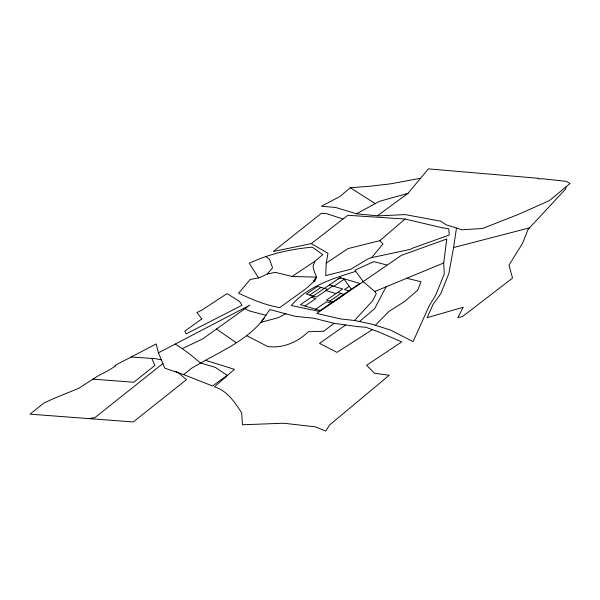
<?xml version="1.0" encoding="UTF-8"?>
<svg xmlns="http://www.w3.org/2000/svg" width="600" height="600" viewBox="0 0 600 600"><rect width="100%" height="100%" fill="white"/><g stroke="black" fill="none" stroke-linecap="round" stroke-linejoin="round"><path stroke-width="0.9" d="M311.317 243.608L327.975 253.312L326.22 263.1L325.74 275.618L350.565 269.355L368.108 258.803L371.655 257.625L410.572 249.322L411.87 248.423L449.272 235.013L448.748 228.855L441.87 227.7L405.09 219.022L347.805 215.295L311.317 243.608L273.308 251.513L321.45 213.255L327.15 213.765L342.975 219.045M566.13 186.743L565.447 189.195L528.037 229.455L522.457 243.54L508.995 265.095L512.543 278.077L462.54 316.545L457.838 317.685L463.207 307.252L427.132 317.67L433.013 304.493L440.685 293.835L448.86 273.517L453.6 247.545L456.457 228.045M443.707 262.98L446.76 239.017L401.467 255.308L316.837 313.44L340.665 318.938L354.502 320.49L371.228 323.993L390.495 330.022L413.092 341.632L429.3 305.595L435.51 295.553L444.27 273.968L443.707 262.98L374.745 291.51L363.337 281.737L354.938 270.218L373.778 261.6L386.842 265.02M258.562 277.86L249.285 263.317C268.95 253.853 290.7 249.157 312.337 247.14L322.77 254.618L314.903 261.27L313.013 266.272L314.212 271.237L316.545 277.132L315.315 280.365L305.52 289.005L279.825 307.567C265.418 305.288 251.76 299.34 238.597 293.205L250.14 279.532L259.59 277.65L267.24 274.02L275.325 272.37L292.02 276.465L316.545 277.132L313.23 281.062L314.423 281.145M386.257 286.447L374.76 308.513L359.64 321.42M285.915 313.702L278.235 317.7L260.933 322.32L269.835 309.577L295.545 316.38L314.138 318.263L334.028 323.325L358.17 326.678L365.88 327.255L379.245 332.168L401.76 341.888L366.577 365.303L374.647 373.298L389.183 375.263L329.632 424.965L325.725 431.123L315.465 426.855L283.71 423.225L242.43 424.77L241.695 412.763C234.728 402.322 227.243 390.645 214.485 386.857L234.413 369.337L205.507 360.293L191.775 368.123L183.66 374.61L164.85 368.183L158.4 352.822L156.195 343.95L114.99 365.43L115.515 365.925L114.773 366.442A43.117 15.308 -26.7 0 1 105.045 372.308L98.782 375.442L78.705 388.335L53.25 398.7L43.838 403.095L30 414.165L133.282 421.957L186.465 379.635L178.005 372.428L175.02 371.28M264.42 317.947C249.75 337.657 226.583 348.728 205.507 360.293M377.572 215.618L408.037 193.335L428.377 168.877L538.567 178.312L538.305 178.808L543.12 178.792L566.415 181.387L570 183.547L549.36 200.632L518.085 214.53L482.565 228.487L461.955 229.785L446.1 224.775L440.798 221.197L405.165 214.597L378.218 215.888L356.52 213.795L335.79 207.502L321.42 206.22L339.832 196.567L350.295 187.71L368.58 186.375L390.382 183.877L420.533 178.267M371.655 257.625L382.987 243.96L379.808 240.69L347.955 248.61L326.22 263.1M267.24 274.02L272.558 267.855L269.543 259.403L265.395 256.29M354.502 320.49L372.48 300.975L376.305 293.655L374.745 291.51M375.3 325.327L388.92 311.43L404.895 301.32L417.765 290.085L420.99 281.737L406.365 278.153M379.808 240.69L405.09 219.022M162.892 363.525L94.852 417.675L88.305 418.635M334.028 323.325L323.775 331.252L308.362 331.733C297.615 342.188 282.772 348.608 267.63 346.485L246.525 335.61M175.252 344.07L249.855 305.115L202.8 338.858L182.265 348.653L175.252 344.07L158.4 352.822M345.6 325.005L319.53 343.388L336.945 352.358L372.3 329.692M309.757 295.065L321.007 287.392M332.722 285.968L316.433 297.075L306.42 294.06L317.67 286.388L327.683 289.403M304.942 306.007L315.84 298.575L311.362 297.233M333.84 286.305L344.153 279.27M315.623 309.218L326.52 301.793L330.99 303.135M349.267 286.282L344.52 289.515L348.99 290.858M329.782 301.087L341.032 293.423M292.02 276.465L314.903 261.27M356.52 213.795L379.403 201.337L408.037 193.335M338.183 278.947L341.212 277.815M355.778 271.365C332.767 278.438 307.245 286.47 291.36 305.543L319.702 311.483M529.26 227.933L453.6 247.545M131.153 357L155.843 358.71L161.385 359.933M92.903 379.147L133.77 382.245L154.822 365.49L151.852 358.41M266.123 315.315L249.675 311.048L244.882 308.67M329.37 284.955L342.735 288.983L326.445 300.09L333.12 302.093L344.37 294.428L337.695 292.418M325.972 290.572L335.985 293.58M183.66 374.61L212.528 386.002L227.228 375.33L215.257 367.358L200.362 362.925L190.148 354.375L182.265 348.653M350.295 187.71L375.225 203.625M216.48 329.002L236.017 342.593M343.62 278.535L351.405 289.215M201.847 318.907L184.808 331.125L186.135 333.855L242.01 305.28L239.542 301.418L227.048 293.603L201.862 310.125L196.913 312.57L201.847 318.907M340.05 277.673L300.472 304.657L320.093 310.56L359.888 283.433L340.05 277.673"/></g></svg>
